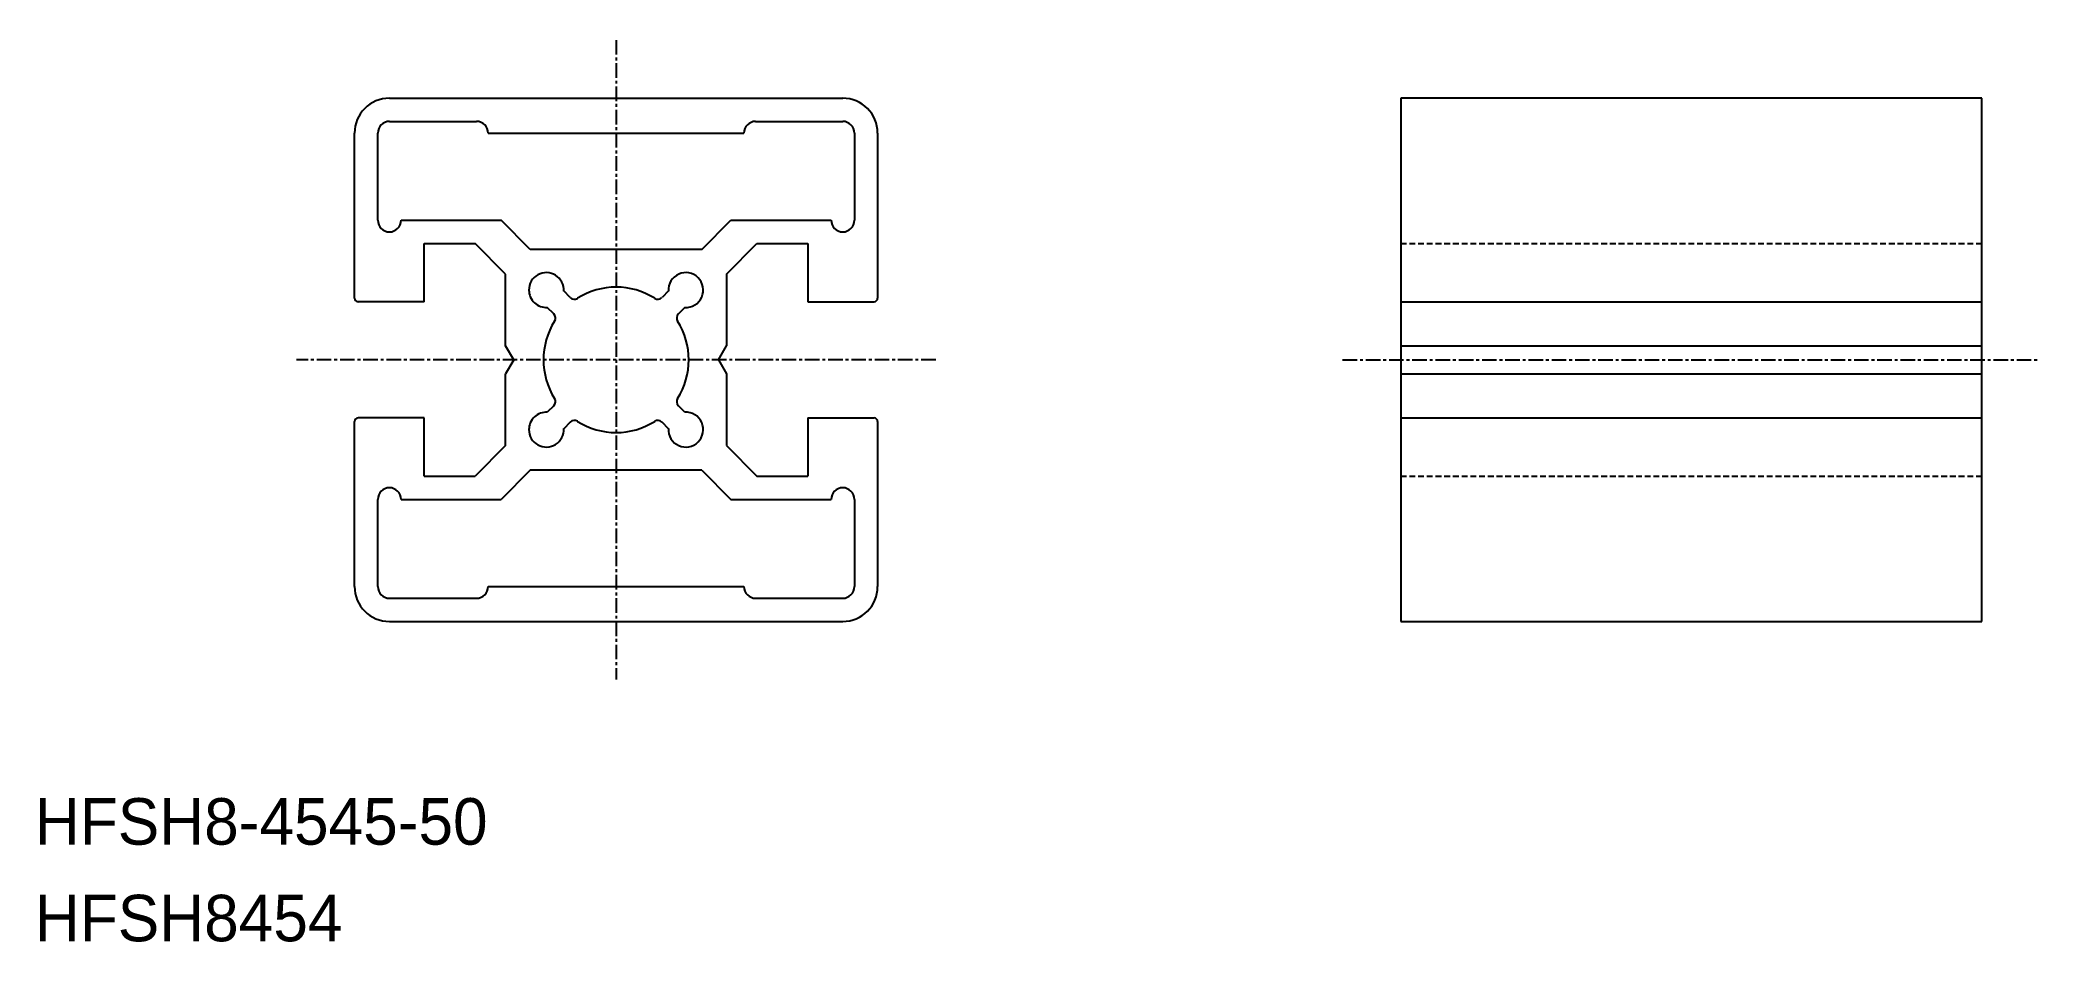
# Model space of a CAD drawing. Extents: x 0 to 172, y 0 to 78.
import ezdxf

# ---------------------------------------------------------------- set-up
doc = ezdxf.new("R2010")
doc.units = 0
doc.linetypes.add('CENTER', pattern=[2, 1.25, -0.25, 0.25, -0.25])
doc.linetypes.add('DASHED', pattern=[0.75, 0.5, -0.25])
doc.layers.get('0').update_dxf_attribs({"linetype": 'CONTINUOUS'})
doc.layers.add('CENTER', color=1, linetype='CENTER')

msp = doc.modelspace()

# ---------------------------------------------------------------- linework, layer by layer
at = {"color": 7, "linetype": 'CONTINUOUS'}
for p, q in [((30.5, 72.5), (69.5, 72.5)), ((167.5, 72.5), (117.5, 72.5)), ((117.5, 72.5), (117.5, 27.5)), ((167.5, 27.5), (167.5, 72.5)), ((27.5, 55.3), (27.5, 69.5)), ((29.5, 62), (29.5, 69.5)), ((30.5, 70.5), (38, 70.5)), ((39, 69.5), (39, 69.5)), ((39, 69.5), (61, 69.5)), ((61, 69.5), (61, 69.5)), ((62, 70.5), (69.5, 70.5)), ((70.5, 69.5), (70.5, 62)), ((72.5, 69.5), (72.5, 55.3)), ((31.5, 62), (40.12, 62)), ((42.62, 59.5), (40.12, 62)), ((57.38, 59.5), (59.88, 62)), ((59.88, 62), (68.5, 62)), ((33.5, 55), (33.5, 60)), ((33.5, 60), (37.88, 60)), ((40.5, 57.38), (37.88, 60)), ((57.38, 59.5), (42.62, 59.5)), ((59.5, 57.38), (62.12, 60)), ((62.12, 60), (66.5, 60)), ((66.5, 60), (66.5, 55)), ((40.5, 51.21), (40.5, 57.38)), ((59.5, 57.38), (59.5, 51.21)), ((46.05, 55.36), (45.5, 55.92)), ((54.5, 55.92), (53.95, 55.36)), ((33.5, 55), (27.8, 55)), ((44.64, 53.95), (44.08, 54.5)), ((55.92, 54.5), (55.36, 53.95)), ((66.5, 55), (72.2, 55)), ((117.5, 55), (167.5, 55)), ((41.2, 50), (40.5, 51.21)), ((41.2, 50), (40.5, 48.79)), ((58.8, 50), (59.5, 51.21)), ((58.8, 50), (59.5, 48.79)), ((117.5, 51.21), (167.5, 51.21)), ((40.5, 42.62), (40.5, 48.79)), ((59.5, 48.79), (59.5, 42.62)), ((117.5, 48.79), (167.5, 48.79)), ((33.5, 45), (27.8, 45)), ((33.5, 40), (33.5, 45)), ((44.64, 46.05), (44.08, 45.5)), ((55.92, 45.5), (55.36, 46.05)), ((66.5, 45), (66.5, 40)), ((66.5, 45), (72.2, 45)), ((117.5, 45), (167.5, 45)), ((27.5, 30.5), (27.5, 44.7)), ((46.05, 44.64), (45.5, 44.08)), ((54.5, 44.08), (53.95, 44.64)), ((72.5, 44.7), (72.5, 30.5)), ((40.5, 42.62), (37.88, 40)), ((59.5, 42.62), (62.12, 40)), ((33.5, 40), (37.88, 40)), ((42.62, 40.5), (40.12, 38)), ((57.38, 40.5), (42.62, 40.5)), ((57.38, 40.5), (59.88, 38)), ((62.12, 40), (66.5, 40)), ((29.5, 30.5), (29.5, 38)), ((31.5, 38), (40.12, 38)), ((59.88, 38), (68.5, 38)), ((70.5, 38), (70.5, 30.5)), ((30.5, 29.5), (38, 29.5)), ((39, 30.5), (39, 30.5)), ((39, 30.5), (61, 30.5)), ((61, 30.5), (61, 30.5)), ((62, 29.5), (69.5, 29.5)), ((30.5, 27.5), (69.5, 27.5)), ((117.5, 27.5), (167.5, 27.5))]:
    msp.add_line(p, q, dxfattribs=at)
at = {"color": 3, "linetype": 'DASHED'}
for p, q in [((117.5, 60), (167.5, 60)), ((117.5, 40), (167.5, 40))]:
    msp.add_line(p, q, dxfattribs=at)
at = {"color": 7, "linetype": 'CONTINUOUS'}
for centre, radius, start, end in [((30.5, 69.5), 3, 90, 180), ((69.5, 69.5), 3, 360, 90), ((30.5, 69.5), 1, 90, 180), ((38, 69.5), 1, 360, 90), ((62, 69.5), 1, 90, 180), ((69.5, 69.5), 1, 0, 90), ((30.5, 62), 1, 180, 0), ((69.5, 62), 1, 180, 0), ((44, 56), 1.5, 356.8104, 180), ((56, 56), 1.5, 266.8101, 183.1896), ((27.8, 55.3), 0.3, 180, 270), ((44, 56), 1.5, 180, 273.1895), ((46.41, 55.71), 0.5, 225, 302.1597), ((50, 50), 6.25, 57.8396, 122.1604), ((53.59, 55.71), 0.5, 237.8396, 315), ((72.2, 55.3), 0.3, 270, 0), ((44.29, 53.59), 0.5, 327.8396, 45), ((55.71, 53.59), 0.5, 135, 212.1604), ((50, 50), 6.25, 147.8396, 212.1604), ((50, 50), 6.25, 327.8396, 32.1604), ((44.29, 46.41), 0.5, 315, 32.1604), ((55.71, 46.41), 0.5, 147.8396, 225), ((27.8, 44.7), 0.3, 90, 180), ((44, 44), 1.5, 86.8108, 180), ((46.41, 44.29), 0.5, 57.8396, 135), ((53.59, 44.29), 0.5, 45, 122.1604), ((56, 44), 1.5, 176.8101, 93.1899), ((72.2, 44.7), 0.3, 0, 90), ((44, 44), 1.5, 180, 3.1903), ((50, 50), 6.25, 237.8396, 302.1604), ((30.5, 38), 1, 0, 180), ((69.5, 38), 1, 0, 180), ((30.5, 30.5), 3, 180, 270), ((30.5, 30.5), 1, 180, 270), ((38, 30.5), 1, 270, 0), ((62, 30.5), 1, 180, 270), ((69.5, 30.5), 1, 270, 0), ((69.5, 30.5), 3, 270, 0)]:
    msp.add_arc(centre, radius, start, end, dxfattribs=at)
at = {"layer": 'CENTER', "color": 1, "linetype": 'CENTER'}
for p, q in [((50, 77.5), (50, 22.5)), ((77.5, 50), (22.5, 50)), ((112.5, 50), (172.5, 50))]:
    msp.add_line(p, q, dxfattribs=at)

# ---------------------------------------------------------------- texts
at = {"color": 7, "linetype": 'CONTINUOUS'}
for s, p in [('HFSH8-4545-50', (0, 8.31)), ('HFSH8454', (0, 0))]:
    msp.add_text(s, height=4, dxfattribs=at).set_placement(p)

doc.saveas('drawing.dxf')
